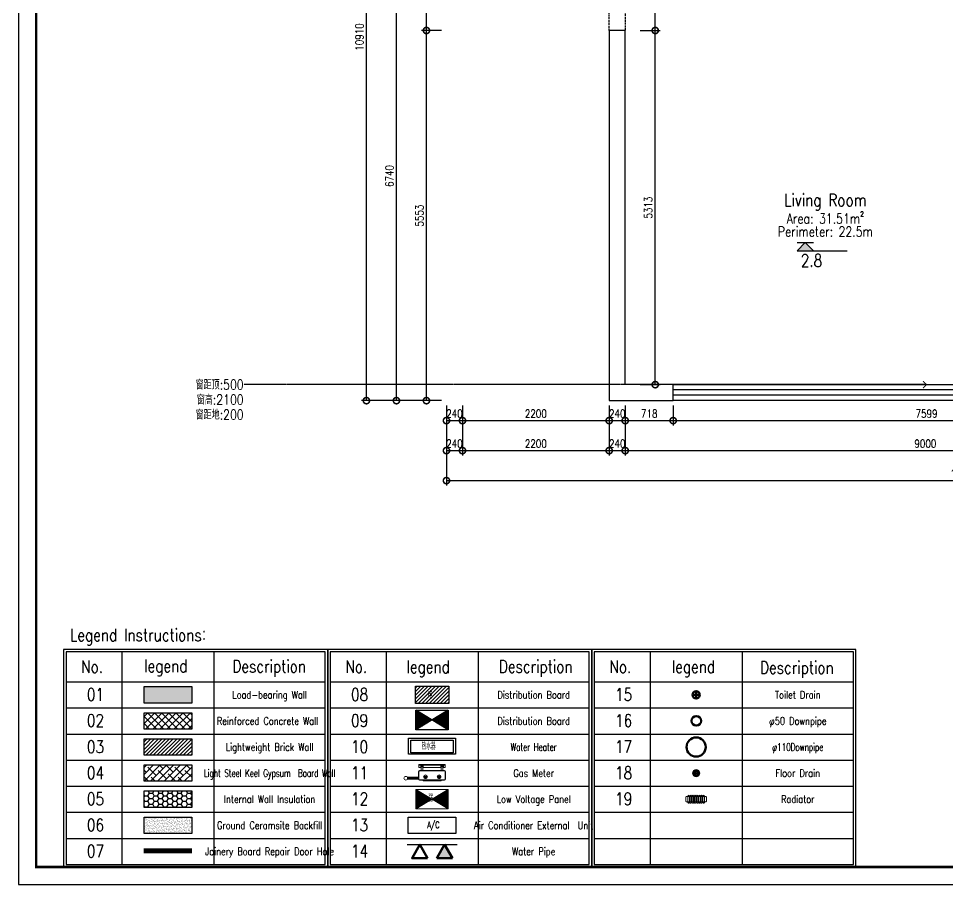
# Model space of a CAD drawing. Header units: millimetres. Extents: x 0 to 211505, y 0 to 22276.
# Drawn here: x 0 to 13926, y 0 to 12990 of the extents above; entities that cross this region are included whole.
import ezdxf
from ezdxf import colors
from ezdxf.entities.mleader import LeaderData, LeaderLine
from ezdxf.enums import TextEntityAlignment as Align
from ezdxf.math import Vec2, Vec3

# ---------------------------------------------------------------- set-up
doc = ezdxf.new("R2010")
doc.units = ezdxf.units.MM
doc.linetypes.add('DASHED_JURAN', pattern=[3.75, 2.5, -1.25])
doc.linetypes.add('HIDDEN_JURAN', pattern=[1.4, 1, -0.4])
for name, color, linetype, lineweight in [('EM-回路', 2, 'Continuous', 5), ('EM-燃气', 136, 'Continuous', 5), ('EM-设备', 14, 'Continuous', 13), ('P-地漏', 31, 'Continuous', 5), ('W-冷给水', 100, 'COLD_WATER_SUPPLY_JURAN', 100), ('W-废水', 31, 'Continuous', 100), ('W-热给水', 14, 'HOT_WATER_SUPPLY_JURAN', 100)]:
    doc.layers.add(name, color=color, linetype=linetype, lineweight=lineweight)
for name, color, linetype in [('EM-开关面板', 61, 'Continuous'), ('P-填充', 138, 'Continuous'), ('P-墙体', 160, 'Continuous'), ('P-墙洞', 14, 'HIDDEN_JURAN'), ('P-房间名', 2, 'Continuous'), ('P-房间属性', 2, 'Continuous'), ('P-文字', 44, 'Continuous'), ('P-标注', 44, 'Continuous'), ('P-标高', 1, 'Continuous'), ('P-玻璃窗', 136, 'Continuous'), ('P-门', 60, 'Continuous'), ('V-文字', 50, 'Continuous')]:
    doc.layers.add(name, color=color, linetype=linetype)
doc.styles.get("Standard").update_dxf_attribs({"font": 'arial.ttf'})
doc.styles.add('标准', font='simplex.shx', dxfattribs={"width": 0.8, "bigfont": 'gbcbig.shx'})
doc.linetypes.add('COLD_WATER_SUPPLY_JURAN', pattern='A,19.5,-0.6,["J",Standard,S=1,R=1,X=-1,Y=-0.5],-0.6', length=20.7)
doc.linetypes.add('HOT_WATER_SUPPLY_JURAN', pattern='A,19.5,-0.6,["RJ",Standard,S=1,R=1,X=-1,Y=-0.5],-0.6', length=20.7)
doc.dimstyles.new('sjj_1-075', dxfattribs={"dimscale": 75, "dimtxt": 1.6, "dimasz": 2.5, "dimexe": 1, "dimexo": 1, "dimgap": 0.6, "dimtad": 1, "dimdec": 0, "dimzin": 12, "dimdsep": 46, "dimtxsty": '标准', "dimblk": 'DOTSMALL', "dimblk1": 'DOTSMALL', "dimblk2": 'DOTSMALL', "dimcen": 0.125, "dimclrd": 3, "dimclre": 3, "dimclrt": 14, "dimadec": 0, "dimazin": 0, "dimtfac": 1, "dimtdec": 0, "dimtix": 1, "dimtmove": 2, "dimatfit": 3, "dimldrblk": 'DOTSMALL', "dimfxl": 6, "dimfxlon": 1, "dimtvp": 1, "dimtolj": 1, "dimtzin": 0, "dimarcsym": 0})
pattern_1 = [(45, (-3.24054, -1.96112), (-0.072, 0.072), [])]
pattern_2 = [(45, (-3.24054, -1.96112), (-0.072, 0.072), [])]

# ---------------------------------------------------------------- blocks, each defined once
blk = doc.blocks.new('_DotSmall')
at = {"color": 0, "linetype": 'ByBlock', "const_width": 0.5}
blk.add_lwpolyline([(-0.0625, 0, 1), (0.0625, 0, 1)], format="xyb", close=True, dxfattribs=at)
blk = doc.blocks.new('*D1277')
at = {"layer": 'DEFPOINTS', "color": 0}
for p in [(5215, 18168), (5665, 18168), (5665, 7258)]:
    blk.add_point(p, dxfattribs=at)
at = {"layer": 'P-标注', "color": 3, "lineweight": -2}
for p, q in [((5590, 18168), (5140, 18168)), ((5215, 7258), (5215, 18168)), ((5590, 7258), (5140, 7258))]:
    blk.add_line(p, q, dxfattribs=at)
at = {"layer": 'P-标注', "color": 3, "lineweight": -2, "xscale": 187.5, "yscale": 187.5, "zscale": 187.5}
for p, rotation in [((5215, 18168), 89.99998127603168), ((5215, 7258), 269.9999812760316)]:
    blk.add_blockref('_DotSmall', p, dxfattribs=dict(at, rotation=rotation))
at = {"layer": 'P-标注', "color": 14, "insert": (5110, 12713), "char_height": 120, "attachment_point": 5, "rotation": 90, "style": '标准'}
blk.add_mtext('\\A1;10910', dxfattribs=at)
blk = doc.blocks.new('*D1280')
at = {"layer": 'DEFPOINTS', "color": 0}
for p in [(6415, 6508), (21935, 6508), (21935, 6058)]:
    blk.add_point(p, dxfattribs=at)
at = {"layer": 'P-标注', "color": 3, "lineweight": -2}
for p, q in [((6415, 6433), (6415, 5983)), ((21935, 6433), (21935, 5983)), ((6415, 6058), (21935, 6058))]:
    blk.add_line(p, q, dxfattribs=at)
at = {"layer": 'P-标注', "color": 3, "lineweight": -2, "xscale": 187.5, "yscale": 187.5, "zscale": 187.5, "rotation": 180}
blk.add_blockref('_DotSmall', (6415, 6058), dxfattribs=at)
at = {"layer": 'P-标注', "color": 3, "lineweight": -2, "xscale": 187.5, "yscale": 187.5, "zscale": 187.5}
blk.add_blockref('_DotSmall', (21935, 6058), dxfattribs=at)
at = {"layer": 'P-标注', "color": 14, "insert": (14175, 6163), "char_height": 120, "attachment_point": 5, "style": '标准'}
blk.add_mtext('\\A1;15520', dxfattribs=at)
blk = doc.blocks.new('*D1281')
at = {"layer": 'DEFPOINTS', "color": 0}
for p in [(5665, 13998), (6115, 13998), (6115, 7258)]:
    blk.add_point(p, dxfattribs=at)
at = {"layer": 'P-标注', "color": 3, "lineweight": -2}
for p, q in [((6040, 13998), (5590, 13998)), ((5665, 7258), (5665, 13998)), ((6040, 7258), (5590, 7258))]:
    blk.add_line(p, q, dxfattribs=at)
at = {"layer": 'P-标注', "color": 3, "lineweight": -2, "xscale": 187.5, "yscale": 187.5, "zscale": 187.5}
for p, rotation in [((5665, 13998), 89.99998127603168), ((5665, 7258), 269.9999812760316)]:
    blk.add_blockref('_DotSmall', p, dxfattribs=dict(at, rotation=rotation))
at = {"layer": 'P-标注', "color": 14, "insert": (5560, 10628), "char_height": 120, "attachment_point": 5, "rotation": 90, "style": '标准'}
blk.add_mtext('\\A1;6740', dxfattribs=at)
blk = doc.blocks.new('*D1308')
at = {"layer": 'DEFPOINTS', "color": 0}
for p in [(6415, 6958), (6655, 6958), (6655, 6508)]:
    blk.add_point(p, dxfattribs=at)
at = {"layer": 'P-标注', "color": 3, "lineweight": -2}
for p, q in [((6415, 6883), (6415, 6433)), ((6655, 6883), (6655, 6433)), ((6415, 6508), (6655, 6508))]:
    blk.add_line(p, q, dxfattribs=at)
at = {"layer": 'P-标注', "color": 3, "lineweight": -2, "xscale": 187.5, "yscale": 187.5, "zscale": 187.5}
blk.add_blockref('_DotSmall', (6415, 6508), dxfattribs=at)
at = {"layer": 'P-标注', "color": 3, "lineweight": -2, "xscale": 187.5, "yscale": 187.5, "zscale": 187.5, "rotation": 180}
blk.add_blockref('_DotSmall', (6655, 6508), dxfattribs=at)
at = {"layer": 'P-标注', "color": 14, "insert": (6535, 6613), "char_height": 120, "attachment_point": 5, "style": '标准'}
blk.add_mtext('\\A1;240', dxfattribs=at)
blk = doc.blocks.new('*D1309')
at = {"layer": 'DEFPOINTS', "color": 0}
for p in [(6655, 6958), (8855, 6958), (8855, 6508)]:
    blk.add_point(p, dxfattribs=at)
at = {"layer": 'P-标注', "color": 3, "lineweight": -2}
for p, q in [((6655, 6883), (6655, 6433)), ((8855, 6883), (8855, 6433)), ((6655, 6508), (8855, 6508))]:
    blk.add_line(p, q, dxfattribs=at)
at = {"layer": 'P-标注', "color": 3, "lineweight": -2, "xscale": 187.5, "yscale": 187.5, "zscale": 187.5, "rotation": 180}
blk.add_blockref('_DotSmall', (6655, 6508), dxfattribs=at)
at = {"layer": 'P-标注', "color": 3, "lineweight": -2, "xscale": 187.5, "yscale": 187.5, "zscale": 187.5}
blk.add_blockref('_DotSmall', (8855, 6508), dxfattribs=at)
at = {"layer": 'P-标注', "color": 14, "insert": (7755, 6613), "char_height": 120, "attachment_point": 5, "style": '标准'}
blk.add_mtext('\\A1;2200', dxfattribs=at)
blk = doc.blocks.new('*D1310')
at = {"layer": 'DEFPOINTS', "color": 0}
for p in [(8855, 6958), (9095, 6958), (9095, 6508)]:
    blk.add_point(p, dxfattribs=at)
at = {"layer": 'P-标注', "color": 3, "lineweight": -2}
for p, q in [((8855, 6883), (8855, 6433)), ((9095, 6883), (9095, 6433)), ((8855, 6508), (9095, 6508))]:
    blk.add_line(p, q, dxfattribs=at)
at = {"layer": 'P-标注', "color": 3, "lineweight": -2, "xscale": 187.5, "yscale": 187.5, "zscale": 187.5}
blk.add_blockref('_DotSmall', (8855, 6508), dxfattribs=at)
at = {"layer": 'P-标注', "color": 3, "lineweight": -2, "xscale": 187.5, "yscale": 187.5, "zscale": 187.5, "rotation": 180}
blk.add_blockref('_DotSmall', (9095, 6508), dxfattribs=at)
at = {"layer": 'P-标注', "color": 14, "insert": (8975, 6613), "char_height": 120, "attachment_point": 5, "style": '标准'}
blk.add_mtext('\\A1;240', dxfattribs=at)
blk = doc.blocks.new('*D1311')
at = {"layer": 'DEFPOINTS', "color": 0}
for p in [(9095, 6958), (18095, 6958), (18095, 6508)]:
    blk.add_point(p, dxfattribs=at)
at = {"layer": 'P-标注', "color": 3, "lineweight": -2}
for p, q in [((9095, 6883), (9095, 6433)), ((18095, 6883), (18095, 6433)), ((9095, 6508), (18095, 6508))]:
    blk.add_line(p, q, dxfattribs=at)
at = {"layer": 'P-标注', "color": 3, "lineweight": -2, "xscale": 187.5, "yscale": 187.5, "zscale": 187.5, "rotation": 180}
blk.add_blockref('_DotSmall', (9095, 6508), dxfattribs=at)
at = {"layer": 'P-标注', "color": 3, "lineweight": -2, "xscale": 187.5, "yscale": 187.5, "zscale": 187.5}
blk.add_blockref('_DotSmall', (18095, 6508), dxfattribs=at)
at = {"layer": 'P-标注', "color": 14, "insert": (13595, 6613), "char_height": 120, "attachment_point": 5, "style": '标准'}
blk.add_mtext('\\A1;9000', dxfattribs=at)
blk = doc.blocks.new('*D1315')
at = {"layer": 'DEFPOINTS', "color": 0}
for p in [(6115, 12811), (6415, 12811), (6415, 7258)]:
    blk.add_point(p, dxfattribs=at)
at = {"layer": 'P-标注', "color": 3, "lineweight": -2}
for p, q in [((6340, 12811), (6040, 12811)), ((6115, 7258), (6115, 12811)), ((6340, 7258), (6040, 7258))]:
    blk.add_line(p, q, dxfattribs=at)
at = {"layer": 'P-标注', "color": 3, "lineweight": -2, "xscale": 187.5, "yscale": 187.5, "zscale": 187.5}
for p, rotation in [((6115, 12811), 89.99998127603168), ((6115, 7258), 269.9999812760316)]:
    blk.add_blockref('_DotSmall', p, dxfattribs=dict(at, rotation=rotation))
at = {"layer": 'P-标注', "color": 14, "insert": (6010, 10034), "char_height": 120, "attachment_point": 5, "rotation": 90, "style": '标准'}
blk.add_mtext('\\A1;5553', dxfattribs=at)
blk = doc.blocks.new('*D1316')
at = {"layer": 'DEFPOINTS', "color": 0}
for p in [(6115, 13811), (6415, 13811), (6415, 12811)]:
    blk.add_point(p, dxfattribs=at)
at = {"layer": 'P-标注', "color": 3, "lineweight": -2}
for p, q in [((6340, 13811), (6040, 13811)), ((6115, 12811), (6115, 13811)), ((6340, 12811), (6040, 12811))]:
    blk.add_line(p, q, dxfattribs=at)
at = {"layer": 'P-标注', "color": 3, "lineweight": -2, "xscale": 187.5, "yscale": 187.5, "zscale": 187.5}
for p, rotation in [((6115, 13811), 89.99998127603165), ((6115, 12811), 269.9999812760316)]:
    blk.add_blockref('_DotSmall', p, dxfattribs=dict(at, rotation=rotation))
at = {"layer": 'P-标注', "color": 14, "insert": (6010, 13311), "char_height": 120, "attachment_point": 5, "rotation": 90, "style": '标准'}
blk.add_mtext('\\A1;1000', dxfattribs=at)
blk = doc.blocks.new('*D1352')
at = {"layer": 'DEFPOINTS', "color": 0}
for p in [(6415, 7258), (6655, 7258), (6655, 6958)]:
    blk.add_point(p, dxfattribs=at)
at = {"layer": 'P-标注', "color": 3, "lineweight": -2}
for p, q in [((6415, 7183), (6415, 6883)), ((6655, 7183), (6655, 6883)), ((6415, 6958), (6655, 6958))]:
    blk.add_line(p, q, dxfattribs=at)
at = {"layer": 'P-标注', "color": 3, "lineweight": -2, "xscale": 187.5, "yscale": 187.5, "zscale": 187.5}
blk.add_blockref('_DotSmall', (6415, 6958), dxfattribs=at)
at = {"layer": 'P-标注', "color": 3, "lineweight": -2, "xscale": 187.5, "yscale": 187.5, "zscale": 187.5, "rotation": 180}
blk.add_blockref('_DotSmall', (6655, 6958), dxfattribs=at)
at = {"layer": 'P-标注', "color": 14, "insert": (6535, 7063), "char_height": 120, "attachment_point": 5, "style": '标准'}
blk.add_mtext('\\A1;240', dxfattribs=at)
blk = doc.blocks.new('*D1353')
at = {"layer": 'DEFPOINTS', "color": 0}
for p in [(6655, 7258), (8855, 7258), (8855, 6958)]:
    blk.add_point(p, dxfattribs=at)
at = {"layer": 'P-标注', "color": 3, "lineweight": -2}
for p, q in [((6655, 7183), (6655, 6883)), ((8855, 7183), (8855, 6883)), ((6655, 6958), (8855, 6958))]:
    blk.add_line(p, q, dxfattribs=at)
at = {"layer": 'P-标注', "color": 3, "lineweight": -2, "xscale": 187.5, "yscale": 187.5, "zscale": 187.5, "rotation": 180}
blk.add_blockref('_DotSmall', (6655, 6958), dxfattribs=at)
at = {"layer": 'P-标注', "color": 3, "lineweight": -2, "xscale": 187.5, "yscale": 187.5, "zscale": 187.5}
blk.add_blockref('_DotSmall', (8855, 6958), dxfattribs=at)
at = {"layer": 'P-标注', "color": 14, "insert": (7755, 7063), "char_height": 120, "attachment_point": 5, "style": '标准'}
blk.add_mtext('\\A1;2200', dxfattribs=at)
blk = doc.blocks.new('*D1354')
at = {"layer": 'DEFPOINTS', "color": 0}
for p in [(8855, 7258), (9095, 7258), (9095, 6958)]:
    blk.add_point(p, dxfattribs=at)
at = {"layer": 'P-标注', "color": 3, "lineweight": -2}
for p, q in [((8855, 7183), (8855, 6883)), ((9095, 7183), (9095, 6883)), ((8855, 6958), (9095, 6958))]:
    blk.add_line(p, q, dxfattribs=at)
at = {"layer": 'P-标注', "color": 3, "lineweight": -2, "xscale": 187.5, "yscale": 187.5, "zscale": 187.5}
blk.add_blockref('_DotSmall', (8855, 6958), dxfattribs=at)
at = {"layer": 'P-标注', "color": 3, "lineweight": -2, "xscale": 187.5, "yscale": 187.5, "zscale": 187.5, "rotation": 180}
blk.add_blockref('_DotSmall', (9095, 6958), dxfattribs=at)
at = {"layer": 'P-标注', "color": 14, "insert": (8975, 7063), "char_height": 120, "attachment_point": 5, "style": '标准'}
blk.add_mtext('\\A1;240', dxfattribs=at)
blk = doc.blocks.new('*D1355')
at = {"layer": 'DEFPOINTS', "color": 0}
for p in [(9095, 7258), (9814, 7258), (9814, 6958)]:
    blk.add_point(p, dxfattribs=at)
at = {"layer": 'P-标注', "color": 3, "lineweight": -2}
for p, q in [((9095, 7183), (9095, 6883)), ((9814, 7183), (9814, 6883)), ((9095, 6958), (9814, 6958))]:
    blk.add_line(p, q, dxfattribs=at)
at = {"layer": 'P-标注', "color": 3, "lineweight": -2, "xscale": 187.5, "yscale": 187.5, "zscale": 187.5, "rotation": 180}
blk.add_blockref('_DotSmall', (9095, 6958), dxfattribs=at)
at = {"layer": 'P-标注', "color": 3, "lineweight": -2, "xscale": 187.5, "yscale": 187.5, "zscale": 187.5}
blk.add_blockref('_DotSmall', (9814, 6958), dxfattribs=at)
at = {"layer": 'P-标注', "color": 14, "insert": (9455, 7063), "char_height": 120, "attachment_point": 5, "style": '标准'}
blk.add_mtext('\\A1;718', dxfattribs=at)
blk = doc.blocks.new('*D1356')
at = {"layer": 'DEFPOINTS', "color": 0}
for p in [(9814, 7258), (17412, 7258), (17412, 6958)]:
    blk.add_point(p, dxfattribs=at)
at = {"layer": 'P-标注', "color": 3, "lineweight": -2}
for p, q in [((9814, 7183), (9814, 6883)), ((17412, 7183), (17412, 6883)), ((9814, 6958), (17412, 6958))]:
    blk.add_line(p, q, dxfattribs=at)
at = {"layer": 'P-标注', "color": 3, "lineweight": -2, "xscale": 187.5, "yscale": 187.5, "zscale": 187.5, "rotation": 180}
blk.add_blockref('_DotSmall', (9814, 6958), dxfattribs=at)
at = {"layer": 'P-标注', "color": 3, "lineweight": -2, "xscale": 187.5, "yscale": 187.5, "zscale": 187.5}
blk.add_blockref('_DotSmall', (17412, 6958), dxfattribs=at)
at = {"layer": 'P-标注', "color": 14, "insert": (13613, 7063), "char_height": 120, "attachment_point": 5, "style": '标准'}
blk.add_mtext('\\A1;7599', dxfattribs=at)
blk = doc.blocks.new('*D1363')
at = {"layer": 'DEFPOINTS', "color": 0}
for p in [(9245, 12811), (9545, 12811), (9245, 7498)]:
    blk.add_point(p, dxfattribs=at)
at = {"layer": 'P-标注', "color": 3, "lineweight": -2}
for p, q in [((9320, 12811), (9620, 12811)), ((9545, 7498), (9545, 12811)), ((9320, 7498), (9620, 7498))]:
    blk.add_line(p, q, dxfattribs=at)
at = {"layer": 'P-标注', "color": 3, "lineweight": -2, "xscale": 187.5, "yscale": 187.5, "zscale": 187.5}
for p, rotation in [((9545, 12811), 89.99998127603168), ((9545, 7498), 269.9999812760316)]:
    blk.add_blockref('_DotSmall', p, dxfattribs=dict(at, rotation=rotation))
at = {"layer": 'P-标注', "color": 14, "insert": (9440, 10154), "char_height": 120, "attachment_point": 5, "rotation": 90, "style": '标准'}
blk.add_mtext('\\A1;5313', dxfattribs=at)
blk = doc.blocks.new('*D1364')
at = {"layer": 'DEFPOINTS', "color": 0}
for p in [(9245, 13811), (9545, 13811), (9245, 12811)]:
    blk.add_point(p, dxfattribs=at)
at = {"layer": 'P-标注', "color": 3, "lineweight": -2}
for p, q in [((9320, 13811), (9620, 13811)), ((9545, 12811), (9545, 13811)), ((9320, 12811), (9620, 12811))]:
    blk.add_line(p, q, dxfattribs=at)
at = {"layer": 'P-标注', "color": 3, "lineweight": -2, "xscale": 187.5, "yscale": 187.5, "zscale": 187.5}
for p, rotation in [((9545, 13811), 89.9999812760317), ((9545, 12811), 269.9999812760317)]:
    blk.add_blockref('_DotSmall', p, dxfattribs=dict(at, rotation=rotation))
at = {"layer": 'P-标注', "color": 14, "insert": (9440, 13311), "char_height": 120, "attachment_point": 5, "rotation": 90, "style": '标准'}
blk.add_mtext('\\A1;1000', dxfattribs=at)
blk = doc.blocks.new('home_blk_114')
at = {"layer": 'P-玻璃窗'}
blk.add_lwpolyline([(163237.118834, 18545), (155638.464126, 18545), (155638.464126, 18785), (163237.118834, 18785)], close=True, dxfattribs=at)
for points in [[(163237.118834, 18705), (155638.464126, 18705)], [(163237.118834, 18625), (155638.464126, 18625)]]:
    blk.add_lwpolyline(points, dxfattribs=at)
blk = doc.blocks.new('sjj_顶面高度2')
h = blk.add_hatch(color=14)
h.dxf.hatch_style = 1
h.paths.add_polyline_path([(0, 0), (-1.66, -1.66), (1.66, -1.66)])
at = {"color": 1}
for p, q in [((0, 0), (-1.66, -1.66)), ((-1.66, 0), (1.66, 0)), ((0, 0), (1.66, -1.66)), ((-1.66, -1.66), (8.35, -1.66))]:
    blk.add_line(p, q, dxfattribs=at)
at = {"color": 50, "transparency": 33554687, "style": '标准', "width": 0.8}
blk.add_attdef('t_顶面高度', text='', height=2.5, dxfattribs=at).set_placement((-0.9, -2.33), align=Align.TOP_LEFT)
blk = doc.blocks.new('title_block_a3')
at = {"color": 142}
for p, q in [((0, 297), (0, 0)), ((0, 0), (420, 0))]:
    blk.add_line(p, q, dxfattribs=at)
at = {"color": 142, "const_width": 0.5}
blk.add_lwpolyline([(3.5, 293.5), (416.5, 293.5), (416.5, 3.5), (3.5, 3.5)], close=True, dxfattribs=at)
blk = doc.blocks.new('sjj_热水器')
at = {"layer": 'EM-开关面板', "linetype": 'Continuous'}
for points in [[(-4.69, 1.61), (4.69, 1.61), (4.69, -1.61), (-4.69, -1.61)], [(-4.25, 1.17), (4.25, 1.17), (4.25, -1.32), (-4.25, -1.32)]]:
    blk.add_lwpolyline(points, close=True, dxfattribs=at)
at = {"layer": 'P-文字', "linetype": 'Continuous', "style": '标准', "width": 0.7}
blk.add_text('热水器 ', height=1.333, dxfattribs=at).set_placement((-2.07, -0.71))
blk = doc.blocks.new('sjj_燃气表')
at = {"layer": 'EM-燃气', "color": 136, "linetype": 'Continuous'}
for p, q in [((-1.21, 0.26), (-1.21, -1.3)), ((-1.18, 0.26), (-1.18, -1.3)), ((-1.17, 1.63), (4.11, 1.63)), ((-1.17, 1.63), (-1.17, 1.03)), ((-1.17, 1.52), (-0.79, 1.52)), ((-1.17, 1.03), (-0.71, 1.03)), ((3.99, 0.43), (-1.04, 0.43)), ((3.99, 0.4), (-1.04, 0.4)), ((-0.79, 1.55), (-0.79, 1.08)), ((-0.33, 1.6), (-0.74, 1.6)), ((-0.74, 1.03), (-0.74, 1.5)), ((-0.71, 1.03), (-0.74, 1.03)), ((-0.36, 1.52), (-0.72, 1.52)), ((-0.37, 1.49), (-0.71, 1.49)), ((-0.71, 1.03), (-0.71, 1.48)), ((-0.71, 1.41), (-0.37, 1.41)), ((-0.71, 1.41), (-0.71, 0.43)), ((-0.39, 1.5), (-0.69, 1.5)), ((-0.37, 1.03), (-0.37, 1.48)), ((-0.37, 1.41), (-0.37, 0.43)), ((-0.33, 1.03), (-0.37, 1.03)), ((-0.37, 1.03), (3.32, 1.03)), ((-0.34, 1.03), (-0.34, 1.5)), ((-0.28, 1.55), (-0.28, 1.08)), ((-0.28, 1.52), (3.23, 1.52)), ((3.23, 1.55), (3.23, 1.08)), ((3.69, 1.6), (3.28, 1.6)), ((3.32, 1.03), (3.28, 1.03)), ((3.29, 1.03), (3.29, 1.5)), ((3.67, 1.52), (3.3, 1.52)), ((3.65, 1.49), (3.32, 1.49)), ((3.32, 1.03), (3.32, 1.48)), ((3.32, 1.41), (3.65, 1.41)), ((3.32, 1.41), (3.32, 0.43)), ((3.64, 1.5), (3.33, 1.5)), ((3.65, 1.03), (3.65, 1.48)), ((3.65, 1.41), (3.65, 0.43)), ((3.69, 1.03), (3.65, 1.03)), ((3.65, 1.03), (4.11, 1.03)), ((3.68, 1.03), (3.68, 1.5)), ((3.74, 1.55), (3.74, 1.08)), ((3.74, 1.52), (4.11, 1.52)), ((4.11, 1.63), (4.11, 1.03)), ((4.12, 0.26), (4.12, -1.3)), ((4.16, 0.26), (4.16, -1.3)), ((-1.21, -0.88), (-3.47, -0.88)), ((-1.21, -1.3), (-3.47, -1.3)), ((-1.21, -0.96), (-3.42, -0.96)), ((-1.21, -1.21), (-3.42, -1.21)), ((-1.21, -1.09), (-3.4, -1.09)), ((3.99, -1.43), (-1.04, -1.43)), ((3.99, -1.47), (-1.04, -1.47)), ((3.15, -1.6), (-0.2, -1.6)), ((3.15, -1.63), (-0.2, -1.63)), ((-0.09, -0.72), (0.42, -0.72)), ((-0.09, -0.86), (0.42, -0.86)), ((2.63, -0.72), (3.14, -0.72)), ((2.63, -0.86), (3.14, -0.86))]:
    blk.add_line(p, q, dxfattribs=at)
for centre, radius in [((-0.54, 1.25), 0.088), ((3.49, 1.25), 0.088), ((-3.78, -1.09), 0.377), ((0.16, -0.79), 0.377), ((2.88, -0.79), 0.377)]:
    blk.add_circle(centre, radius, dxfattribs=at)
for centre, radius, start, end in [((-1.04, 0.26), 0.168, 90, 180), ((-1.04, 0.26), 0.134, 90, 180), ((-0.74, 1.55), 0.0503, 90, 180), ((-0.74, 1.08), 0.0503, 180, 270), ((-0.72, 1.5), 0.0168, 90, 180), ((-0.69, 1.48), 0.0168, 90, 180), ((-0.39, 1.48), 0.0168, 0, 90), ((-0.36, 1.5), 0.0168, 0, 90), ((-0.33, 1.55), 0.0503, 0, 90), ((-0.33, 1.08), 0.0503, 270, 0), ((3.28, 1.55), 0.0503, 90, 180), ((3.28, 1.08), 0.0503, 180, 270), ((3.3, 1.5), 0.0168, 90, 180), ((3.33, 1.48), 0.0168, 90, 180), ((3.64, 1.48), 0.0168, 0, 90), ((3.67, 1.5), 0.0168, 0, 90), ((3.69, 1.55), 0.0503, 0, 90), ((3.69, 1.08), 0.0503, 270, 0), ((3.99, 0.26), 0.168, 0, 90), ((3.99, 0.26), 0.134, 0, 90), ((-1.04, -1.3), 0.168, 180, 270), ((-1.04, -1.3), 0.134, 180, 270), ((-0.2, -1.47), 0.168, 180, 270), ((-0.2, -1.47), 0.134, 180, 270), ((0.16, -0.79), 0.31, 21.3237, 158.6763), ((-0.09, -0.69), 0.0335, 158.6763, 270), ((-0.09, -0.89), 0.0335, 90, 201.3237), ((0.16, -0.79), 0.31, 201.3237, 338.6763), ((0.42, -0.69), 0.0335, 270, 21.3237), ((0.42, -0.89), 0.0335, 338.6763, 90), ((2.88, -0.79), 0.31, 21.3237, 158.6763), ((2.63, -0.69), 0.0335, 158.6763, 270), ((2.63, -0.89), 0.0335, 90, 201.3237), ((2.88, -0.79), 0.31, 201.3237, 338.6763), ((3.14, -0.69), 0.0335, 270, 21.3237), ((3.14, -0.89), 0.0335, 338.6763, 90), ((3.15, -1.47), 0.168, 270, 0), ((3.15, -1.47), 0.134, 270, 0), ((3.99, -1.3), 0.134, 270, 0), ((3.99, -1.3), 0.168, 270, 0)]:
    blk.add_arc(centre, radius, start, end, dxfattribs=at)
blk = doc.blocks.new('sjj_配电箱')
at = {"layer": 'EM-开关面板', "linetype": 'Continuous'}
h = blk.add_hatch(dxfattribs=at)
h.set_pattern_fill('ANSI31', color=256, scale=0.162963, style=0)
h.set_pattern_definition([(45, (2066.33036, 1183.35475), (-0.36586229, 0.36586229), [])])
h.paths.add_polyline_path([(-3.33, 1.74), (3.33, 1.74), (3.33, -1.74), (-3.33, -1.74)])
blk.add_lwpolyline([(-3.33, 1.74), (3.33, 1.74), (3.33, -1.74), (-3.33, -1.74)], close=True, dxfattribs=at)
at = {"layer": 'P-文字', "linetype": 'Continuous', "style": '标准', "width": 0.7}
blk.add_text('电 ', height=1.333, dxfattribs=at).set_placement((-0.83, -0.74))
blk = doc.blocks.new('sjj_强电综合分电箱')
at = {"layer": 'EM-开关面板', "linetype": 'Continuous'}
h = blk.add_hatch(dxfattribs=at)
h.set_pattern_fill('JIS_WOOD', color=256, scale=0.144, style=0)
h.set_pattern_definition(pattern_1)
h.paths.add_polyline_path([(-3.24, 1.96), (0, 0), (-3.24, -1.96)])
h = blk.add_hatch(dxfattribs=at)
h.set_pattern_fill('JIS_WOOD', color=256, scale=0.144, style=0)
h.set_pattern_definition(pattern_1)
h.paths.add_polyline_path([(3.24, 1.96), (0, 0), (3.24, -1.96)])
for p, q in [((3.24, 1.96), (-3.24, -1.96)), ((3.24, -1.96), (-3.24, 1.96))]:
    blk.add_line(p, q, dxfattribs=at)
blk.add_lwpolyline([(-3.24, 1.96), (3.24, 1.96), (3.24, -1.96), (-3.24, -1.96)], close=True, dxfattribs=at)
blk = doc.blocks.new('sjj_弱电箱')
at = {"layer": 'EM-回路', "linetype": 'Continuous'}
h = blk.add_hatch(dxfattribs=at)
h.set_pattern_fill('JIS_WOOD', color=256, scale=0.144, style=0)
h.set_pattern_definition(pattern_2)
h.paths.add_polyline_path([(-3.24, 1.96), (0, 0), (-3.24, -1.96)])
h = blk.add_hatch(dxfattribs=at)
h.set_pattern_fill('JIS_WOOD', color=256, scale=0.144, style=0)
h.set_pattern_definition(pattern_2)
h.paths.add_polyline_path([(3.24, 1.96), (0, 0), (3.24, -1.96)])
for p, q in [((3.24, 1.96), (-3.24, -1.96)), ((3.24, -1.96), (-3.24, 1.96))]:
    blk.add_line(p, q, dxfattribs=at)
blk.add_lwpolyline([(-3.24, 1.96), (3.24, 1.96), (3.24, -1.96), (-3.24, -1.96)], close=True, dxfattribs=at)
at = {"layer": 'P-文字', "linetype": 'Continuous', "style": '标准', "width": 0.7}
blk.add_text('弱 ', height=1.333, dxfattribs=at).set_placement((-0.74, -0.52))
blk = doc.blocks.new('sjj_空调机')
at = {"layer": 'P-标注'}
blk.add_lwpolyline([(-4.76, 1.64), (4.76, 1.64), (4.76, -1.64), (-4.76, -1.64)], close=True, dxfattribs=at)
at = {"layer": 'P-标注', "style": '标准', "width": 0.7}
blk.add_text('A/C', height=1.333, dxfattribs=at).set_placement((-0.95, -0.59))
blk = doc.blocks.new('sjj_冷给水')
at = {"color": 3}
blk.add_lwpolyline([(1.55, -2.71), (0, 0), (-1.55, -2.71)], close=True, dxfattribs=at)
blk = doc.blocks.new('sjj_热给水')
at = {"ltscale": 500}
h = blk.add_hatch(color=250, dxfattribs=at)
h.dxf.hatch_style = 1
h.paths.add_polyline_path([(0, 0), (-1.55, -2.71), (1.55, -2.71)])
at = {"color": 14, "ltscale": 500}
for p, q in [((0, 0), (-1.55, -2.71)), ((0, 0), (1.55, -2.71)), ((1.55, -2.71), (-1.55, -2.71))]:
    blk.add_line(p, q, dxfattribs=at)
blk = doc.blocks.new('sjj_地漏')
at = {"color": 251, "linetype": 'Continuous'}
for p, q in [((-0.31, 0.01), (-0.47, 0.02)), ((-0.3, 0.08), (-0.46, 0.13)), ((-0.29, 0.11), (-0.44, 0.17)), ((-0.26, 0.17), (-0.4, 0.26)), ((-0.24, 0.19), (-0.37, 0.3)), ((-0.19, 0.24), (-0.3, 0.37)), ((-0.17, 0.26), (-0.26, 0.4)), ((-0.11, 0.29), (-0.17, 0.44)), ((-0.08, 0.3), (-0.13, 0.46)), ((-0.01, 0.31), (-0.02, 0.47)), ((0.01, 0.31), (0.02, 0.47)), ((0.08, 0.3), (0.13, 0.46)), ((0.11, 0.29), (0.17, 0.44)), ((0.17, 0.26), (0.26, 0.4)), ((0.19, 0.24), (0.3, 0.37)), ((0.24, 0.19), (0.37, 0.3)), ((0.26, 0.17), (0.4, 0.26)), ((0.29, 0.11), (0.44, 0.17)), ((0.3, 0.08), (0.46, 0.13)), ((0.31, 0.01), (0.47, 0.02)), ((-0.31, -0.01), (-0.47, -0.02)), ((-0.3, -0.08), (-0.46, -0.13)), ((-0.29, -0.11), (-0.44, -0.17)), ((-0.26, -0.17), (-0.4, -0.26)), ((-0.24, -0.19), (-0.37, -0.3)), ((-0.19, -0.24), (-0.3, -0.37)), ((-0.17, -0.26), (-0.26, -0.4)), ((-0.11, -0.29), (-0.17, -0.44)), ((-0.08, -0.3), (-0.13, -0.46)), ((-0.01, -0.31), (-0.02, -0.47)), ((0.01, -0.31), (0.02, -0.47)), ((0.08, -0.3), (0.13, -0.46)), ((0.11, -0.29), (0.17, -0.44)), ((0.17, -0.26), (0.26, -0.4)), ((0.19, -0.24), (0.3, -0.37)), ((0.24, -0.19), (0.37, -0.3)), ((0.26, -0.17), (0.4, -0.26)), ((0.29, -0.11), (0.44, -0.17)), ((0.3, -0.08), (0.46, -0.13)), ((0.31, -0.01), (0.47, -0.02))]:
    blk.add_line(p, q, dxfattribs=at)
at = {"linetype": 'Continuous'}
for radius in [0.75, 0.0625]:
    blk.add_circle((0, 0), radius, dxfattribs=at)
at = {"color": 37, "linetype": 'Continuous'}
for radius in [0.625, 0.5, 0.475, 0.313]:
    blk.add_circle((0, 0), radius, dxfattribs=at)
blk = doc.blocks.new('sjj_暖气片')
for points in [[(-1.91, 0.53), (1.91, 0.53, -0.414214), (2.05, 0.39), (2.05, -0.39, -0.414214), (1.91, -0.53), (-1.91, -0.53, -0.414214), (-2.05, -0.39), (-2.05, 0.39, -0.414214)], [(-1.49, 0.78), (-1.49, 0.78, -0.414214), (-1.35, 0.64), (-1.35, -0.64, -0.414214), (-1.49, -0.79), (-1.49, -0.79, -0.414214), (-1.63, -0.64), (-1.63, 0.64, -0.414214)], [(-1.07, 0.78), (-1.07, 0.78, -0.414214), (-0.92, 0.64), (-0.92, -0.64, -0.414214), (-1.07, -0.79), (-1.07, -0.79, -0.414214), (-1.21, -0.64), (-1.21, 0.64, -0.414214)], [(-0.64, 0.78), (-0.64, 0.78, -0.414214), (-0.5, 0.64), (-0.5, -0.64, -0.414214), (-0.64, -0.79), (-0.64, -0.79, -0.414214), (-0.78, -0.64), (-0.78, 0.64, -0.414214)], [(-0.21, 0.78), (-0.21, 0.78, -0.414214), (-0.07, 0.64), (-0.07, -0.64, -0.414214), (-0.21, -0.79), (-0.21, -0.79, -0.414214), (-0.35, -0.64), (-0.35, 0.64, -0.414214)], [(0.22, 0.78), (0.22, 0.78, -0.414214), (0.36, 0.64), (0.36, -0.64, -0.414214), (0.22, -0.79), (0.22, -0.79, -0.414214), (0.07, -0.64), (0.07, 0.64, -0.414214)], [(0.64, 0.78), (0.64, 0.78, -0.414214), (0.79, 0.64), (0.79, -0.64, -0.414214), (0.64, -0.79), (0.64, -0.79, -0.414214), (0.5, -0.64), (0.5, 0.64, -0.414214)], [(1.07, 0.78), (1.07, 0.78, -0.414214), (1.21, 0.64), (1.21, -0.64, -0.414214), (1.07, -0.79), (1.07, -0.79, -0.414214), (0.93, -0.64), (0.93, 0.64, -0.414214)], [(1.5, 0.78), (1.5, 0.78, -0.414214), (1.64, 0.64), (1.64, -0.64, -0.414214), (1.5, -0.79), (1.5, -0.79, -0.414214), (1.36, -0.64), (1.36, 0.64, -0.414214)]]:
    blk.add_lwpolyline(points, format="xyb", close=True)
blk = doc.blocks.new('sjj_马桶下水管')
at = {"color": 31}
for p, q in [((0, 0.75), (0, -0.75)), ((-0.75, 0), (0.75, 0))]:
    blk.add_line(p, q, dxfattribs=at)
blk.add_circle((0, 0), 0.75, dxfattribs=at)
blk = doc.blocks.new('sjj_图例原始结构图')
at = {"layer": 'P-填充'}
blk.add_hatch(color=250, dxfattribs=at).paths.add_polyline_path([(16.09, 36.06), (25.62, 36.06), (25.62, 32.78), (16.09, 32.78)])
h = blk.add_hatch(dxfattribs=at)
h.set_pattern_fill('ANSI37', color=256, scale=8)
h.set_pattern_definition([(45, (-1474.6794, 174.2927), (-0.7071068, 0.7071068), []), (135, (-1474.6794, 174.2927), (-0.7071068, -0.7071068), [])])
h.paths.add_polyline_path([(16.09, 30.84), (25.62, 30.84), (25.62, 27.56), (16.09, 27.56)])
h = blk.add_hatch(dxfattribs=at)
h.set_pattern_fill('ANSI31', color=256, scale=0.166667, pattern_type=2)
h.set_pattern_definition([(45, (-490.09614, 2617.5069), (-0.37417734, 0.37417734), [])])
h.paths.add_polyline_path([(16.09, 25.62), (25.62, 25.62), (25.62, 22.34), (16.09, 22.34)])
h = blk.add_hatch(dxfattribs=at)
h.set_pattern_fill('ANSI38', color=256, scale=0.3)
h.set_pattern_definition([(45, (799.3883, 2604.0438), (-0.6735192, 0.6735192), []), (135, (799.3883, 2604.0438), (-2.02055763, 0.6735192), [2.38125, -1.42875])])
h.paths.add_polyline_path([(16.09, 20.4), (25.62, 20.4), (25.62, 17.13), (16.09, 17.13)])
h = blk.add_hatch(dxfattribs=at)
h.set_pattern_fill('HONEY', color=256, scale=0.2)
h.set_pattern_definition([(0, (56.65286, 562.7043), (0.9525, 0.54992613), [0.635, -1.27]), (120, (56.65286, 562.7043), (-0.9525, 0.54992613), [0.635, -1.27]), (60, (56.65286, 562.7043), (2e-09, 1.09985226), [-1.27, 0.635])])
h.paths.add_polyline_path([(16.09, 15.19), (16.09, 11.91), (25.62, 11.91), (25.62, 15.19)])
h = blk.add_hatch(dxfattribs=at)
h.set_pattern_fill('AR-SAND', color=256, scale=0.01, pattern_type=2)
h.set_pattern_definition([(37.5, (-903.34714, 505.6392), (-0.01600031, 0.48941324), [0, -0.38608, 0, -0.4318, 0, -0.41275]), (7.5, (-903.34714, 505.6392), (0.4495233, 0.7168251), [0, -0.20828, 0, -0.34798, 0, -0.13335]), (327.5, (-903.65956, 505.6392), (0.79099237, 0.00143718), [0, -0.127, 0, -0.4572, 0, -0.5969]), (317.5, (-903.65956, 505.6392), (0.76355645, 0.22292932), [0, -0.0635, 0, -0.29972, 0, -0.3429])])
h.paths.add_polyline_path([(16.09, 9.97), (25.62, 9.97), (25.62, 6.69), (16.09, 6.69)])
at = {"layer": 'P-墙体'}
blk.add_line((68.68, 4.46), (78.7, 4.46), dxfattribs=at)
for points in [[(16.09, 36.06), (25.62, 36.06), (25.62, 32.78), (16.09, 32.78)], [(16.09, 30.84), (25.62, 30.84), (25.62, 27.56), (16.09, 27.56)], [(16.09, 25.62), (25.62, 25.62), (25.62, 22.34), (16.09, 22.34)], [(16.09, 20.4), (25.62, 20.4), (25.62, 17.13), (16.09, 17.13)], [(16.09, 15.19), (25.62, 15.19), (25.62, 11.91), (16.09, 11.91)], [(16.09, 9.97), (25.62, 9.97), (25.62, 6.69), (16.09, 6.69)]]:
    blk.add_lwpolyline(points, close=True, dxfattribs=at)
at = {"layer": 'P-门', "const_width": 1}
blk.add_lwpolyline([(16.03, 3.21), (25.69, 3.21)], dxfattribs=at)
at = {"layer": 'V-文字', "color": 8}
for p, q in [((11.66, 43), (11.66, 0.5)), ((30.06, 43), (30.06, 0.5)), ((64.45, 43), (64.45, 0.5)), ((82.85, 43), (82.85, 0.5)), ((117.24, 43), (117.24, 0.5)), ((135.64, 43), (135.64, 0.5)), ((0.5, 37.03), (52.29, 37.03)), ((53.29, 37.03), (105.09, 37.03)), ((106.09, 37.03), (157.88, 37.03)), ((0.5, 31.81), (52.29, 31.81)), ((53.29, 31.81), (105.09, 31.81)), ((106.09, 31.81), (157.88, 31.81)), ((0.5, 26.59), (52.29, 26.59)), ((53.29, 26.59), (105.09, 26.59)), ((106.09, 26.59), (157.88, 26.59)), ((0.5, 21.37), (52.29, 21.37)), ((53.29, 21.37), (105.09, 21.37)), ((106.09, 21.37), (157.88, 21.37)), ((0.5, 16.16), (52.29, 16.16)), ((53.29, 16.16), (105.09, 16.16)), ((106.09, 16.16), (157.88, 16.16)), ((0.5, 10.94), (52.29, 10.94)), ((53.29, 10.94), (105.09, 10.94)), ((106.09, 10.94), (157.88, 10.94)), ((0.5, 5.72), (52.29, 5.72)), ((53.29, 5.72), (105.09, 5.72)), ((106.09, 5.72), (157.88, 5.72))]:
    blk.add_line(p, q, dxfattribs=at)
at = {"layer": 'V-文字'}
for points in [[(52.79, 0), (52.79, 43.5), (0, 43.5), (0, 0)], [(105.59, 0), (105.59, 43.5), (52.79, 43.5), (52.79, 0)], [(158.38, 0), (158.38, 43.5), (105.59, 43.5), (105.59, 0)]]:
    blk.add_lwpolyline(points, close=True, dxfattribs=at)
at = {"layer": 'V-文字', "color": 8}
for points in [[(52.29, 0.5), (52.29, 43), (0.5, 43), (0.5, 0.5)], [(105.09, 0.5), (105.09, 43), (53.29, 43), (53.29, 0.5)], [(157.88, 0.5), (157.88, 43), (106.09, 43), (106.09, 0.5)]]:
    blk.add_lwpolyline(points, close=True, dxfattribs=at)
at = {"layer": 'W-废水', "color": 31}
for centre, radius in [((126.48, 29.22), 0.96), ((126.44, 23.98), 1.92)]:
    blk.add_circle(centre, radius, dxfattribs=at)
at = {"layer": 'EM-回路', "transparency": 33554687}
blk.add_blockref('sjj_弱电箱', (73.65, 13.55), dxfattribs=at)
at = {"layer": 'EM-开关面板', "transparency": 33554687}
for name, p in [('sjj_配电箱', (73.65, 34.42)), ('sjj_强电综合分电箱', (73.65, 29.39)), ('sjj_热水器', (73.65, 24.17))]:
    blk.add_blockref(name, p, dxfattribs=at)
at = {"layer": 'EM-燃气', "transparency": 33554687}
blk.add_blockref('sjj_燃气表', (72.18, 18.83), dxfattribs=at)
at = {"layer": 'EM-设备', "transparency": 33554687}
blk.add_blockref('sjj_暖气片', (126.44, 13.55), dxfattribs=at)
at = {"layer": 'P-地漏'}
blk.add_blockref('sjj_地漏', (126.44, 18.76), dxfattribs=at)
at = {"layer": 'P-标注', "transparency": 33554687}
blk.add_blockref('sjj_空调机', (73.65, 8.33), dxfattribs=at)
at = {"layer": 'W-冷给水', "transparency": 33554687}
blk.add_blockref('sjj_冷给水', (71.22, 4.46), dxfattribs=at)
at = {"layer": 'W-废水', "transparency": 33554687}
blk.add_blockref('sjj_马桶下水管', (126.44, 34.42), dxfattribs=at)
at = {"layer": 'W-热给水', "transparency": 33554687}
blk.add_blockref('sjj_热给水', (76.16, 4.46), dxfattribs=at)
at = {"layer": 'V-文字', "style": '标准', "width": 0.8}
for s, p in [('Legend Instructions：', (1.28, 45.15, 0)), ('No.', (3.53, 38.81)), ('legend', (16.09, 38.96, 0)), ('Description', (33.72, 38.88)), ('No.', (56.32, 38.81)), ('legend', (68.53, 38.78, 0)), ('Description', (87, 38.85)), ('No.', (109.12, 38.81)), ('legend', (121.55, 38.8, 0)), ('Description', (139.2, 38.64)), ('01', (4.66, 33.23)), ('08', (57.45, 33.23)), ('15', (110.24, 33.23)), ('02', (4.66, 28.02)), ('09', (57.45, 28.02)), ('16', (110.24, 28.02)), ('03', (4.66, 22.8)), ('10', (57.45, 22.8)), ('17', (110.24, 22.8)), ('04', (4.66, 17.58)), ('11', (57.45, 17.58)), ('18', (110.24, 17.58)), ('05', (4.66, 12.36)), ('12', (57.45, 12.36)), ('19', (110.24, 12.36)), ('06', (4.66, 7.14)), ('13', (57.45, 7.14)), ('07', (4.66, 1.92)), ('14', (57.45, 1.92))]:
    blk.add_text(s, height=2.5, dxfattribs=at).set_placement(p)
at = {"layer": 'V-文字', "style": '标准'}
for s, width, p in [('Load-bearing Wall', 0.8, (41.18, 34.42)), ('Distribution Board', 0.8, (93.97, 34.42)), ('Toilet Drain', 0.8, (146.76, 34.42)), ('Reinforced Concrete Wall ', 0.8, (41.18, 29.2)), ('Distribution Board', 0.8, (93.97, 29.2)), ('φ50 Downpipe', 0.8, (146.76, 29.2)), ('Lightweight Brick Wall', 0.8, (41.18, 23.98)), ('Water Heater', 0.7, (93.97, 23.98)), ('φ110Downpipe', 0.7, (146.76, 23.98)), ('Light Steel Keel Gypsum  Board Wall', 0.7, (41.18, 18.76)), ('Gas Meter', 0.8, (93.97, 18.76)), ('Floor Drain', 0.8, (146.76, 18.76)), ('Internal Wall Insulation', 0.8, (41.18, 13.55)), ('Low Voltage Panel', 0.8, (93.97, 13.55)), ('Radiator', 0.8, (146.76, 13.55)), ('Ground Ceramsite Backfill', 0.8, (41.18, 8.33)), ('Air Conditioner External  Unit', 0.8, (93.97, 8.33)), ('Joinery Board Repair Door Hole', 0.8, (41.18, 3.11)), ('Water Pipe', 0.8, (93.97, 3.11))]:
    blk.add_text(s, height=1.5, dxfattribs=dict(at, width=width)).set_placement(p, align=Align.MIDDLE_CENTER)
blk = doc.blocks.new('sjj_arrow')
blk.add_line((0, 0), (-1, 0))
at = {"const_width": 0.2}
blk.add_lwpolyline([(-0.71, -0.71), (0, 0), (-0.71, 0.71)], dxfattribs=at)

msp = doc.modelspace()

# ---------------------------------------------------------------- linework, layer by layer
at = {"layer": 'P-墙体'}
for p, q in [((9095.4, 12810.9), (8855.4, 12810.9)), ((8855.4, 12810.9), (8855.4, 7257.8)), ((9095.4, 7497.8), (9095.4, 12810.9)), ((9813.8, 7497.8), (9095.4, 7497.8)), ((9813.8, 7257.8), (9813.8, 7497.8)), ((8855.4, 7257.8), (9813.8, 7257.8))]:
    msp.add_line(p, q, dxfattribs=at)
at = {"layer": 'P-墙洞', "ltscale": 30}
msp.add_lwpolyline([(9095.4, 12810.9), (8855.4, 12810.9), (8855.4, 13810.9), (9095.4, 13810.9)], close=True, dxfattribs=at)

# ---------------------------------------------------------------- block references
at = {"color": 0, "linetype": 'ByBlock', "xscale": 75.00187504687618, "yscale": 75.00187504687618, "zscale": 75.00187504687618}
for name, p in [('title_block_a3', (0, 0)), ('sjj_图例原始结构图', (675, 262.5))]:
    msp.add_blockref(name, p, dxfattribs=at)
at = {"layer": 'P-标高', "color": 0, "linetype": 'ByBlock', "xscale": 75, "yscale": 75}
msp.add_blockref('sjj_顶面高度2', (11795.4, 9628.3), dxfattribs=at).add_auto_attribs({'t_顶面高度': '2.8'})
at = {"layer": 'P-玻璃窗', "color": 0, "linetype": 'ByBlock'}
msp.add_blockref('home_blk_114', (-145824.6, -11287.2), dxfattribs=at)

# ---------------------------------------------------------------- texts
at = {"layer": 'P-房间名', "insert": (12095.4, 10235.8), "char_height": 187.5, "attachment_point": 5, "style": '标准'}
msp.add_mtext('Living Room', dxfattribs=at)
at = {"layer": 'P-房间属性', "char_height": 150, "attachment_point": 5, "style": '标准'}
for s, insert in [('Area: 31.51m\\A2;{\\H0.5x;\\S2^ ;}', (12095.4, 10003.3)), ('Perimeter: 22.5m', (12095.4, 9793.3))]:
    msp.add_mtext(s, dxfattribs=dict(at, insert=insert))
at = {"layer": 'V-文字', "char_height": 150, "attachment_point": 9, "style": '标准'}
for s, insert in [('窗距顶:500 ', (3375.1, 7422.7)), ('窗高:2100', (3375.1, 7197.7)), ('窗距地:200', (3375.1, 6972.7))]:
    msp.add_mtext(s, dxfattribs=dict(at, insert=insert))

# ---------------------------------------------------------------- dimensions: what is measured, and where the dimension line sits
at = {"layer": 'P-标注'}
for base, p1, p2, picture, middle in [((5215.4, 18167.8), (5665.4, 7257.8), (5665.4, 18167.8), '*D1277', (5110.4, 12712.8)), ((5665.4, 13997.8), (6115.4, 7257.8), (6115.4, 13997.8), '*D1281', (5560.4, 10627.8)), ((6115.4, 13810.9), (6415.4, 12810.9), (6415.4, 13810.9), '*D1316', (6010.4, 13310.9)), ((9545.4, 13810.9), (9245.4, 12810.9), (9245.4, 13810.9), '*D1364', (9440.4, 13310.9)), ((6115.4, 12810.9), (6415.4, 7257.8), (6415.4, 12810.9), '*D1315', (6010.4, 10034.4)), ((9545.4, 12810.9), (9245.4, 7497.8), (9245.4, 12810.9), '*D1363', (9440.4, 10154.4))]:
    dim = msp.add_linear_dim(base=base, p1=p1, p2=p2, angle=89.99998, dimstyle='sjj_1-075', dxfattribs=at)
    dim.commit()
    dim.dimension.update_dxf_attribs({"geometry": picture, "text_midpoint": middle})
for base, p1, p2, picture, middle in [((6655.4, 6957.8), (6415.4, 7257.8), (6655.4, 7257.8), '*D1352', (6535.4, 7062.8)), ((8855.4, 6957.8), (6655.4, 7257.8), (8855.4, 7257.8), '*D1353', (7755.4, 7062.8)), ((9095.4, 6957.8), (8855.4, 7257.8), (9095.4, 7257.8), '*D1354', (8975.4, 7062.8)), ((9813.8, 6957.8), (9095.4, 7257.8), (9813.8, 7257.8), '*D1355', (9454.6, 7062.8)), ((17412.5, 6957.8), (9813.8, 7257.8), (17412.5, 7257.8), '*D1356', (13613.1, 7062.8)), ((6655.4, 6507.8), (6415.4, 6957.8), (6655.4, 6957.8), '*D1308', (6535.4, 6612.8)), ((8855.4, 6507.8), (6655.4, 6957.8), (8855.4, 6957.8), '*D1309', (7755.4, 6612.8)), ((9095.4, 6507.8), (8855.4, 6957.8), (9095.4, 6957.8), '*D1310', (8975.4, 6612.8)), ((18095.4, 6507.8), (9095.4, 6957.8), (18095.4, 6957.8), '*D1311', (13595.4, 6612.8)), ((21935.4, 6057.8), (6415.4, 6507.8), (21935.4, 6507.8), '*D1280', (14175.4, 6162.8))]:
    dim = msp.add_linear_dim(base=base, p1=p1, p2=p2, dimstyle='sjj_1-075', dxfattribs=at)
    dim.commit()
    dim.dimension.update_dxf_attribs({"geometry": picture, "text_midpoint": middle})

# ---------------------------------------------------------------- leaders
at = {"layer": 'V-文字'}
ml = msp.add_multileader_mtext('Standard', dxfattribs=at)
ml.set_content('', color=256, style='标准')
ml.set_leader_properties(color=8, linetype='DASHED_JURAN', lineweight=-1)
ml.set_arrow_properties(name='sjj_arrow')
ml.build(insert=Vec2(0, 0))
ml.multileader.update_dxf_attribs({"dogleg_length": 0, "arrow_head_size": 75})
ctx = ml.context
ctx.base_point, ctx.char_height, ctx.arrow_head_size, ctx.landing_gap_size = Vec3(3225.1, 7497.7), 150, 75, 75
ctx.attachment_type = 1
notes = []
notes.append((ctx, [(0, (1, 1, 0), (3375.1, 7497.7), (-1, 0), 0, [(0, [(13613.1, 7497.7)], 0, [])])]))
ctx.mtext.insert = Vec3(3300.1, 7572.7)
for ctx, leaders in notes:
    for number, flags, end, landing, length, lines in leaders:
        leader = LeaderData()
        leader.index, (leader.has_last_leader_line, leader.has_dogleg_vector, leader.attachment_direction) = number, flags
        leader.last_leader_point, leader.dogleg_vector, leader.dogleg_length = Vec3(end), Vec3(landing), length
        for number, points, colour, breaks in lines:
            line = LeaderLine()
            line.index, line.vertices, line.color, line.breaks = number, Vec3.list(points), colors.encode_raw_color(colour), breaks
            leader.lines.append(line)
        ctx.leaders.append(leader)

doc.saveas('drawing.dxf')
